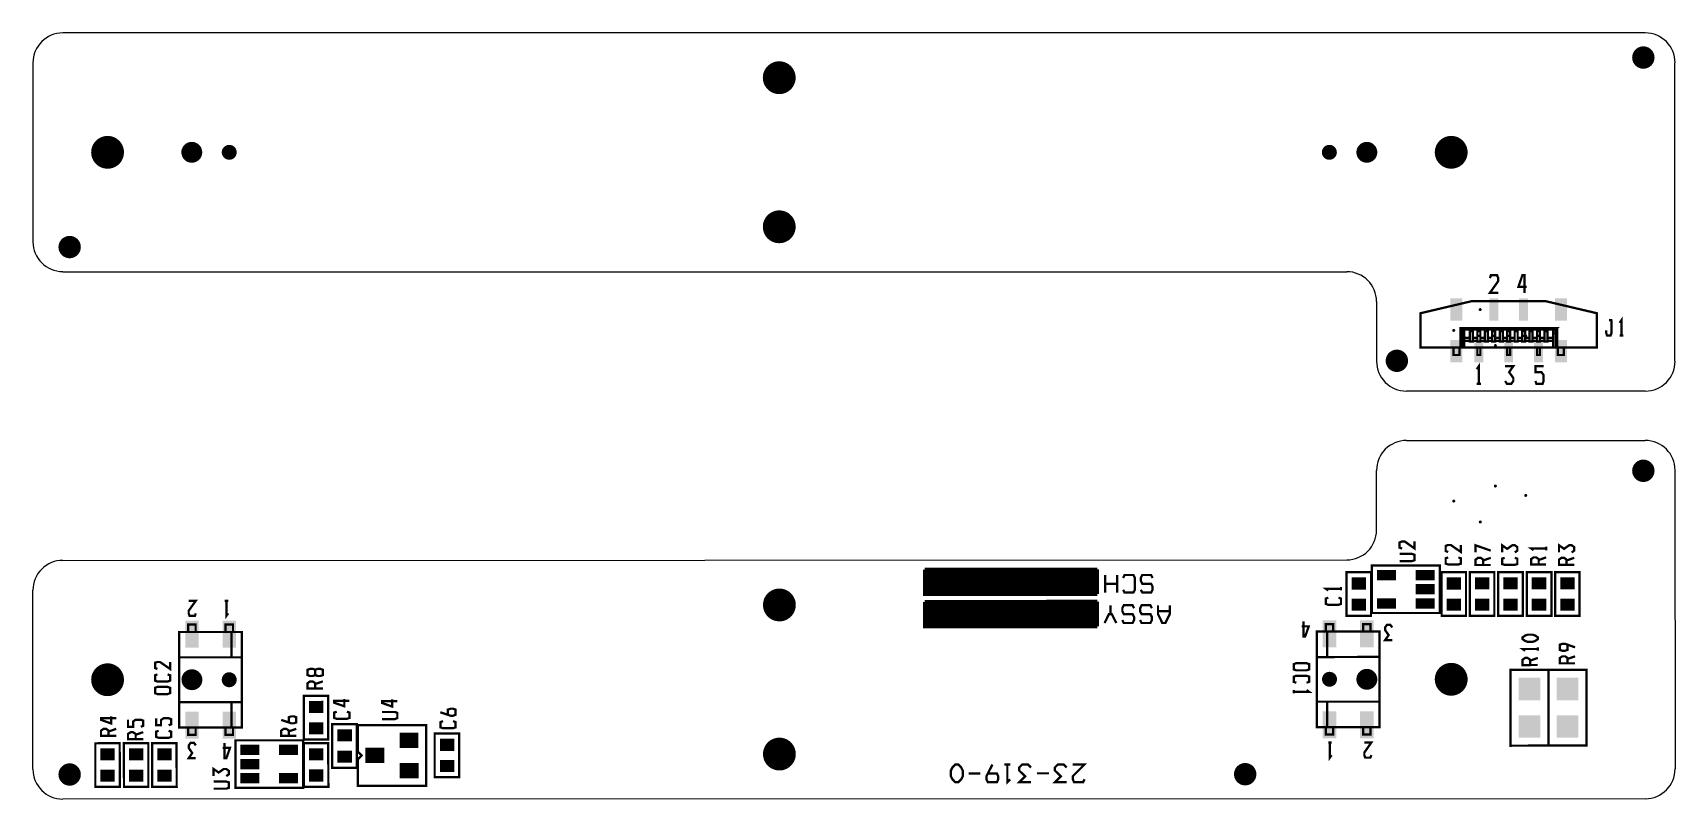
# Model space of a CAD drawing. Extents: x -49 to 61, y -12 to 40.
import ezdxf

# ---------------------------------------------------------------- set-up
doc = ezdxf.new("R2010")
doc.units = 0
doc.header["$MEASUREMENT"] = 0
doc.layers.get('0').update_dxf_attribs({"linetype": 'CONTINUOUS'})
for name, color, linetype in [('23-319-0_DRD', 7, 'CONTINUOUS'), ('23-319-0_SMB', 9, 'CONTINUOUS'), ('23-319-0_SMT', 9, 'CONTINUOUS'), ('23-319-0_SSB', 1, 'CONTINUOUS'), ('23-319-0_SST', 1, 'CONTINUOUS'), ('THRUHOLE_NPT', 11, 'CONTINUOUS'), ('THRUHOLE_TAP', 13, 'CONTINUOUS')]:
    doc.layers.add(name, color=color, linetype=linetype)

# ---------------------------------------------------------------- blocks, each defined once
blk = doc.blocks.new('RECTANGLE_3')
blk.add_solid([(0.40005, 0.7493), (0.40005, -0.7493), (-0.40005, 0.7493), (-0.40005, -0.7493)])
blk = doc.blocks.new('RECTANGLE_4')
blk.add_solid([(0.29972, 0.7493), (0.29972, -0.7493), (-0.29972, 0.7493), (-0.29972, -0.7493)])
blk = doc.blocks.new('ROUND_19')
at = {"const_width": 0.7493}
blk.add_lwpolyline([(-0.37465, 0, 1), (0.37465, 0, 1)], format="xyb", close=True, dxfattribs=at)
blk = doc.blocks.new('ROUND_2')
at = {"const_width": 0.50038}
blk.add_lwpolyline([(-0.25019, 0, 1), (0.25019, 0, 1)], format="xyb", close=True, dxfattribs=at)
blk = doc.blocks.new('ROUND_5')
at = {"const_width": 0.69977}
blk.add_lwpolyline([(-0.349884, 0, 1), (0.349884, 0, 1)], format="xyb", close=True, dxfattribs=at)
blk = doc.blocks.new('ROUND_1')
at = {"const_width": 1.09982}
blk.add_lwpolyline([(-0.54991, 0, 1), (0.54991, 0, 1)], format="xyb", close=True, dxfattribs=at)
blk = doc.blocks.new('ROUND_11')
at = {"const_width": 0.10033}
blk.add_lwpolyline([(-0.050164, 0, 1), (0.050164, 0, 1)], format="xyb", close=True, dxfattribs=at)
blk = doc.blocks.new('RECTANGLE_13')
blk.add_solid([(0.4826, 0.4064), (0.4826, -0.4064), (-0.4826, 0.4064), (-0.4826, -0.4064)])
blk = doc.blocks.new('RECTANGLE_14')
blk.add_solid([(0.44958, 0.90043), (0.44958, -0.90043), (-0.44958, 0.90043), (-0.44958, -0.90043)])
blk = doc.blocks.new('RECTANGLE_15')
blk.add_solid([(0.7239, 0.7493), (0.7239, -0.7493), (-0.7239, 0.7493), (-0.7239, -0.7493)])
blk = doc.blocks.new('RECTANGLE_16')
blk.add_solid([(0.635, 0.3429), (0.635, -0.3429), (-0.635, 0.3429), (-0.635, -0.3429)])
blk = doc.blocks.new('RECTANGLE_17')
blk.add_solid([(0.635, 0.508), (0.635, -0.508), (-0.635, 0.508), (-0.635, -0.508)])

msp = doc.modelspace()

# ---------------------------------------------------------------- linework, layer by layer
at = {"layer": '23-319-0_DRD'}
for p, q in [((59.19, 39.79), (-46.81, 39.79)), ((-48.81, 37.78), (-48.81, 25.79)), ((61.18, 17.78), (61.18, 37.78)), ((-46.81, 23.78), (39.19, 23.78)), ((41.18, 21.78), (41.18, 17.78)), ((43.19, 15.79), (59.19, 15.79)), ((43.19, 12.47), (59.19, 12.47)), ((41.19, 6.47), (41.18, 10.47)), ((61.18, 10.47), (61.19, -9.53)), ((-46.81, 4.44), (39.19, 4.47)), ((-48.81, -9.56), (-48.81, 2.44)), ((59.19, -11.53), (-46.81, -11.56))]:
    msp.add_line(p, q, dxfattribs=at)
for centre, start, end in [((-46.81, 37.78), 90, 180), ((59.19, 37.78), 360, 90), ((-46.81, 25.79), 180, 270), ((39.19, 21.78), 360, 90), ((43.19, 17.78), 180, 270), ((59.19, 17.78), 270, 0), ((43.19, 10.47), 90.0182, 180.0182), ((59.19, 10.47), 0.0182, 90.0182), ((39.19, 6.47), 270.0182, 0.0182), ((-46.81, 2.44), 90.0182, 180.0182), ((-46.81, -9.56), 180.0182, 270.0182), ((59.19, -9.53), 270.0182, 0.0182)]:
    msp.add_arc(centre, 2, start, end, dxfattribs=at)
at = {"layer": '23-319-0_SSB'}
for points, const_width in [([(43.74, 5.71), (43.74, 5.23), (43.07, 5.71), (42.9, 5.71), (42.73, 5.64), (42.73, 5.29), (42.9, 5.23)], 0.152), ([(46.84, 5.47), (46.84, 5), (46.16, 5.47), (45.99, 5.47), (45.82, 5.41), (45.82, 5.06), (45.99, 5)], 0.152), ([(48.84, 5.09), (47.82, 5.45), (47.82, 4.97)], 0.152), ([(50.45, 4.97), (50.62, 5.09), (50.62, 5.33), (50.45, 5.45), (50.28, 5.45), (49.94, 5.21), (49.6, 5.45), (49.6, 4.97)], 0.152), ([(54.26, 4.97), (54.43, 5.09), (54.43, 5.33), (54.26, 5.45), (54.09, 5.45), (53.75, 5.21), (53.41, 5.45), (53.41, 4.97)], 0.152), ([(42.73, 4.87), (43.57, 4.87), (43.74, 4.81), (43.74, 4.45), (43.57, 4.39), (42.73, 4.39)], 0.152), ([(46.67, 4.63), (46.84, 4.58), (46.84, 4.22), (46.67, 4.16), (45.99, 4.16), (45.82, 4.22), (45.82, 4.58), (45.99, 4.63)], 0.152), ([(48.33, 4.13), (48.33, 4.49), (48.16, 4.61), (47.99, 4.61), (47.82, 4.49), (47.82, 4.13), (48.84, 4.13)], 0.152), ([(48.33, 4.43), (48.84, 4.61)], 0.152), ([(50.45, 4.61), (50.62, 4.55), (50.62, 4.19), (50.45, 4.14), (49.77, 4.14), (49.6, 4.19), (49.6, 4.55), (49.77, 4.61)], 0.152), ([(52.55, 5.24), (51.54, 5.24), (51.71, 5.12)], 0.152), ([(52.05, 4.16), (52.05, 4.52), (51.88, 4.64), (51.71, 4.64), (51.54, 4.52), (51.54, 4.16), (52.55, 4.16)], 0.152), ([(52.05, 4.46), (52.55, 4.64)], 0.152), ([(52.55, 5.36), (52.55, 5.12)], 0.152), ([(53.92, 4.14), (53.92, 4.49), (53.75, 4.61), (53.58, 4.61), (53.41, 4.49), (53.41, 4.14), (54.43, 4.14)], 0.152), ([(53.92, 4.43), (54.43, 4.61)], 0.152), ([(22.48, 3.83), (10.93, 3.82)], 0.254), ([(22.48, 2.18), (10.93, 2.17), (10.93, 3.82)], 0.254), ([(22.48, 3.73), (10.93, 3.72)], 0.254), ([(22.48, 3.5), (10.93, 3.49)], 0.254), ([(22.48, 3.27), (10.93, 3.26)], 0.254), ([(11.03, 2.17), (11.03, 3.82)], 0.254), ([(11.26, 2.17), (11.26, 3.82)], 0.254), ([(11.48, 2.17), (11.48, 3.82)], 0.254), ([(11.71, 2.17), (11.71, 3.82)], 0.254), ([(11.94, 2.17), (11.94, 3.82)], 0.254), ([(12.17, 2.17), (12.17, 3.82)], 0.254), ([(12.4, 2.17), (12.4, 3.82)], 0.254), ([(12.63, 2.17), (12.63, 3.82)], 0.254), ([(12.86, 2.17), (12.86, 3.82)], 0.254), ([(13.08, 2.17), (13.08, 3.82)], 0.254), ([(13.31, 2.17), (13.31, 3.82)], 0.254), ([(13.54, 2.17), (13.54, 3.82)], 0.254), ([(13.77, 2.17), (13.77, 3.82)], 0.254), ([(14, 2.17), (14, 3.82)], 0.254), ([(14.23, 2.17), (14.23, 3.82)], 0.254), ([(14.46, 2.17), (14.46, 3.82)], 0.254), ([(14.69, 2.17), (14.68, 3.82)], 0.254), ([(14.91, 2.17), (14.91, 3.82)], 0.254), ([(15.14, 2.17), (15.14, 3.82)], 0.254), ([(15.37, 2.17), (15.37, 3.82)], 0.254), ([(15.6, 2.17), (15.6, 3.82)], 0.254), ([(15.83, 2.17), (15.83, 3.82)], 0.254), ([(16.06, 2.17), (16.06, 3.82)], 0.254), ([(16.29, 2.17), (16.28, 3.82)], 0.254), ([(16.51, 2.17), (16.51, 3.82)], 0.254), ([(16.74, 2.17), (16.74, 3.82)], 0.254), ([(16.97, 2.17), (16.97, 3.82)], 0.254), ([(17.2, 2.17), (17.2, 3.82)], 0.254), ([(17.43, 2.17), (17.43, 3.83)], 0.254), ([(17.66, 2.17), (17.66, 3.83)], 0.254), ([(17.89, 2.17), (17.88, 3.83)], 0.254), ([(18.11, 2.17), (18.11, 3.83)], 0.254), ([(18.34, 2.17), (18.34, 3.83)], 0.254), ([(18.57, 2.17), (18.57, 3.83)], 0.254), ([(18.8, 2.17), (18.8, 3.83)], 0.254), ([(19.03, 2.17), (19.03, 3.83)], 0.254), ([(19.26, 2.17), (19.26, 3.83)], 0.254), ([(19.49, 2.17), (19.49, 3.83)], 0.254), ([(19.71, 2.17), (19.71, 3.83)], 0.254), ([(19.94, 2.17), (19.94, 3.83)], 0.254), ([(20.17, 2.17), (20.17, 3.83)], 0.254), ([(20.4, 2.17), (20.4, 3.83)], 0.254), ([(20.63, 2.18), (20.63, 3.83)], 0.254), ([(20.86, 2.18), (20.86, 3.83)], 0.254), ([(21.09, 2.18), (21.09, 3.83)], 0.254), ([(21.31, 2.18), (21.31, 3.83)], 0.254), ([(21.54, 2.18), (21.54, 3.83)], 0.254), ([(21.77, 2.18), (21.77, 3.83)], 0.254), ([(22, 2.18), (22, 3.83)], 0.254), ([(22.23, 2.18), (22.23, 3.83)], 0.254), ([(22.46, 2.18), (22.46, 3.83)], 0.254), ([(22.48, 2.18), (22.48, 3.83)], 0.254), ([(23.02, 3.46), (23.02, 2.28)], 0.152), ([(23.81, 3.46), (23.81, 2.28)], 0.152), ([(24.21, 3.26), (24.31, 3.46), (24.9, 3.46), (25, 3.26), (25, 2.47), (24.9, 2.28), (24.31, 2.28), (24.21, 2.47)], 0.152), ([(25.4, 2.47), (25.5, 2.28), (26.09, 2.28), (26.19, 2.47), (26.19, 2.67), (26.09, 2.87), (25.5, 2.87), (25.4, 3.07), (25.4, 3.26), (25.5, 3.46), (26.09, 3.46), (26.19, 3.26)], 0.152), ([(39.18, 3.64), (39.18, 0.72), (40.82, 0.72), (40.82, 3.64), (39.18, 3.64)], 0.152), ([(41.1, 0.91), (40.87, 0.91), (40.87, 4.09), (45.42, 4.09), (45.42, 0.91), (41.1, 0.91)], 0.152), ([(47.18, 0.72), (47.18, 3.64), (45.55, 3.64), (45.55, 0.72), (47.18, 0.72)], 0.152), ([(47.44, 3.64), (47.44, 0.72), (49.08, 0.72), (49.08, 3.64), (47.44, 3.64)], 0.152), ([(49.34, 3.64), (49.34, 0.72), (50.98, 0.72), (50.98, 3.65), (49.34, 3.64)], 0.152), ([(52.9, 0.72), (52.9, 3.65), (51.26, 3.65), (51.26, 0.72), (52.9, 0.72)], 0.152), ([(53.15, 3.65), (53.15, 0.72), (54.79, 0.73), (54.79, 3.65), (53.15, 3.65)], 0.152), ([(22.48, 3.04), (10.93, 3.04)], 0.254), ([(22.48, 2.81), (10.93, 2.81)], 0.254), ([(22.48, 2.58), (10.93, 2.58)], 0.254), ([(22.48, 2.35), (10.93, 2.35)], 0.254), ([(23.02, 2.87), (23.81, 2.87)], 0.152), ([(38.81, 2.54), (37.79, 2.54), (37.96, 2.42)], 0.152), ([(38.81, 2.66), (38.81, 2.42)], 0.152), ([(-38.38, 1.73), (-37.9, 1.73), (-38.38, 1.06), (-38.38, 0.89), (-38.32, 0.72), (-37.96, 0.72), (-37.9, 0.89)], 0.152), ([(-35.97, 1.73), (-35.73, 1.73)], 0.152), ([(-35.85, 1.73), (-35.85, 0.72), (-35.73, 0.89)], 0.152), ([(22.48, 1.67), (10.93, 1.66)], 0.254), ([(22.48, 0.02), (10.93, 0.01), (10.93, 1.66)], 0.254), ([(22.48, 1.57), (10.93, 1.56)], 0.254), ([(22.48, 1.34), (10.93, 1.33)], 0.254), ([(22.48, 1.11), (10.93, 1.11)], 0.254), ([(11.03, 0.01), (11.03, 1.66)], 0.254), ([(11.26, 0.01), (11.26, 1.66)], 0.254), ([(11.49, 0.01), (11.48, 1.66)], 0.254), ([(11.71, 0.01), (11.71, 1.66)], 0.254), ([(11.94, 0.01), (11.94, 1.66)], 0.254), ([(12.17, 0.01), (12.17, 1.66)], 0.254), ([(12.4, 0.01), (12.4, 1.66)], 0.254), ([(12.63, 0.01), (12.63, 1.66)], 0.254), ([(12.86, 0.01), (12.86, 1.66)], 0.254), ([(13.09, 0.01), (13.09, 1.66)], 0.254), ([(13.31, 0.01), (13.31, 1.66)], 0.254), ([(13.54, 0.01), (13.54, 1.66)], 0.254), ([(13.77, 0.01), (13.77, 1.66)], 0.254), ([(14, 0.01), (14, 1.66)], 0.254), ([(14.23, 0.01), (14.23, 1.67)], 0.254), ([(14.46, 0.01), (14.46, 1.67)], 0.254), ([(14.69, 0.01), (14.69, 1.67)], 0.254), ([(14.91, 0.01), (14.91, 1.67)], 0.254), ([(15.14, 0.01), (15.14, 1.67)], 0.254), ([(15.37, 0.01), (15.37, 1.67)], 0.254), ([(15.6, 0.01), (15.6, 1.67)], 0.254), ([(15.83, 0.01), (15.83, 1.67)], 0.254), ([(16.06, 0.01), (16.06, 1.67)], 0.254), ([(16.29, 0.01), (16.29, 1.67)], 0.254), ([(16.51, 0.01), (16.51, 1.67)], 0.254), ([(16.74, 0.01), (16.74, 1.67)], 0.254), ([(16.97, 0.01), (16.97, 1.67)], 0.254), ([(17.2, 0.01), (17.2, 1.67)], 0.254), ([(17.43, 0.02), (17.43, 1.67)], 0.254), ([(17.66, 0.02), (17.66, 1.67)], 0.254), ([(17.89, 0.02), (17.89, 1.67)], 0.254), ([(18.11, 0.02), (18.11, 1.67)], 0.254), ([(18.34, 0.02), (18.34, 1.67)], 0.254), ([(18.57, 0.02), (18.57, 1.67)], 0.254), ([(18.8, 0.02), (18.8, 1.67)], 0.254), ([(19.03, 0.02), (19.03, 1.67)], 0.254), ([(19.26, 0.02), (19.26, 1.67)], 0.254), ([(19.49, 0.02), (19.49, 1.67)], 0.254), ([(19.71, 0.02), (19.71, 1.67)], 0.254), ([(19.94, 0.02), (19.94, 1.67)], 0.254), ([(20.17, 0.02), (20.17, 1.67)], 0.254), ([(20.4, 0.02), (20.4, 1.67)], 0.254), ([(20.63, 0.02), (20.63, 1.67)], 0.254), ([(20.86, 0.02), (20.86, 1.67)], 0.254), ([(21.09, 0.02), (21.09, 1.67)], 0.254), ([(21.32, 0.02), (21.31, 1.67)], 0.254), ([(21.54, 0.02), (21.54, 1.67)], 0.254), ([(21.77, 0.02), (21.77, 1.67)], 0.254), ([(22, 0.02), (22, 1.67)], 0.254), ([(22.23, 0.02), (22.23, 1.67)], 0.254), ([(22.46, 0.02), (22.46, 1.67)], 0.254), ([(22.48, 0.02), (22.48, 1.67)], 0.254), ([(23.36, 1.43), (23.36, 0.83)], 0.152), ([(24.16, 0.44), (24.26, 0.24), (24.85, 0.24), (24.95, 0.44), (24.95, 0.64), (24.85, 0.84), (24.26, 0.84), (24.16, 1.03), (24.16, 1.23), (24.26, 1.43), (24.85, 1.43), (24.95, 1.23)], 0.152), ([(25.35, 0.44), (25.45, 0.24), (26.04, 0.24), (26.14, 0.44), (26.14, 0.64), (26.04, 0.84), (25.45, 0.84), (25.35, 1.03), (25.35, 1.23), (25.45, 1.43), (26.04, 1.43), (26.14, 1.23)], 0.152), ([(26.55, 1.43), (26.55, 0.84), (26.84, 0.24), (27.04, 0.24), (27.34, 0.84), (27.34, 1.43)], 0.152), ([(26.55, 1.03), (27.34, 1.03)], 0.152), ([(38.64, 1.94), (38.81, 1.88), (38.81, 1.52), (38.64, 1.46), (37.96, 1.46), (37.79, 1.52), (37.79, 1.88), (37.96, 1.94)], 0.152), ([(-38.41, -0.36), (-38.41, 0.14), (-37.91, 0.14), (-37.91, -0.36)], 0.152), ([(-35.91, -0.36), (-35.91, 0.14), (-35.41, 0.14), (-35.41, -0.36)], 0.152), ([(22.48, 0.88), (10.93, 0.88)], 0.254), ([(22.48, 0.65), (10.93, 0.65)], 0.254), ([(22.48, 0.42), (10.93, 0.42)], 0.254), ([(22.48, 0.19), (10.93, 0.19)], 0.254), ([(22.97, 0.24), (23.26, 0.83), (23.46, 0.83), (23.76, 0.24)], 0.152), ([(36.17, 0.02), (36.65, 0.02), (36.41, -0.66), (36.29, -0.66), (36.29, 0.36)], 0.152), ([(37.79, -0.33), (37.79, 0.17), (38.29, 0.17), (38.29, -0.33)], 0.152), ([(40.79, -0.33), (40.79, 0.17), (40.29, 0.17), (40.29, -0.33)], 0.152), ([(42.24, -0.06), (42.12, 0.11), (41.88, 0.11), (41.76, -0.06), (41.76, -0.23), (42, -0.57), (41.76, -0.91), (42.24, -0.91)], 0.152), ([(-39.01, -5.06), (-35.51, -5.06), (-35.51, -6.76), (-39.01, -6.76), (-39.01, -5.06), (-39.01, -4.06), (-39.01, -3.06), (-39.01, -2.06), (-35.51, -2.06), (-35.51, -0.36), (-34.81, -0.36), (-34.81, -2.06), (-35.51, -2.06)], 0.152), ([(-39.01, -2.06), (-39.01, -0.36), (-35.51, -0.36)], 0.152), ([(37.19, -5.03), (37.19, -4.03), (37.19, -3.03), (37.19, -2.04), (37.19, -0.33), (37.89, -0.33)], 0.152), ([(41.39, -2.03), (37.89, -2.04), (37.89, -0.33), (41.39, -0.33), (41.39, -2.03), (41.39, -3.03), (41.39, -4.03), (41.39, -5.03), (37.89, -5.03), (37.89, -6.73), (37.19, -6.73), (37.19, -5.03), (37.89, -5.03)], 0.152), ([(51.99, -0.84), (51.82, -0.96), (51.65, -1.02), (51.31, -1.02), (51.14, -0.96), (50.97, -0.84), (50.97, -0.72), (51.14, -0.6), (51.31, -0.54), (51.65, -0.54), (51.82, -0.6), (51.99, -0.72), (51.99, -0.84)], 0.152), ([(53.98, -1.21), (53.98, -1.56), (53.81, -1.62), (53.64, -1.62), (53.47, -1.56), (53.47, -1.21), (53.64, -1.15), (53.81, -1.15), (54.49, -1.39)], 0.152), ([(-34.81, -2.06), (-34.81, -3.06), (-34.81, -4.06), (-34.81, -5.06), (-34.81, -6.76), (-35.51, -6.76)], 0.152), ([(37.19, -2.04), (37.89, -2.04)], 0.152), ([(51.99, -1.5), (50.97, -1.5), (51.14, -1.62)], 0.152), ([(51.48, -2.57), (51.48, -2.22), (51.31, -2.1), (51.14, -2.1), (50.97, -2.22), (50.97, -2.58), (51.99, -2.57)], 0.152), ([(51.48, -2.28), (51.99, -2.1)], 0.152), ([(51.99, -1.38), (51.99, -1.62)], 0.152), ([(53.98, -2.46), (53.98, -2.1), (53.82, -1.99), (53.64, -1.99), (53.47, -2.1), (53.47, -2.46), (54.49, -2.46)], 0.152), ([(53.98, -2.17), (54.49, -1.99)], 0.152), ([(-39.62, -2.37), (-39.62, -2.84), (-40.3, -2.37), (-40.47, -2.37), (-40.63, -2.42), (-40.63, -2.78), (-40.47, -2.84)], 0.152), ([(-39.79, -3.2), (-39.62, -3.26), (-39.62, -3.62), (-39.79, -3.68), (-40.47, -3.68), (-40.63, -3.62), (-40.63, -3.26), (-40.47, -3.2)], 0.152), ([(-29.9, -2.89), (-30.07, -2.83), (-30.24, -2.83), (-30.41, -2.89), (-30.41, -3.25), (-30.24, -3.31), (-30.07, -3.31), (-29.9, -3.25), (-29.9, -2.89), (-29.73, -2.83), (-29.56, -2.83), (-29.39, -2.89), (-29.39, -3.25), (-29.56, -3.31), (-29.73, -3.31), (-29.9, -3.25)], 0.152), ([(35.65, -2.51), (35.82, -2.45), (36.49, -2.45), (36.67, -2.51), (36.67, -2.87), (36.5, -2.93), (35.82, -2.93), (35.65, -2.87), (35.65, -2.51)], 0.152), ([(35.82, -3.76), (35.65, -3.71), (35.65, -3.35), (35.82, -3.29), (36.5, -3.29), (36.67, -3.35), (36.67, -3.7), (36.5, -3.76)], 0.152), ([(50.17, -2.9), (52.71, -2.89), (52.71, -7.97), (50.17, -7.98), (50.17, -2.9)], 0.152), ([(55.25, -7.97), (52.71, -7.97), (52.71, -2.89), (55.25, -2.89), (55.25, -7.97)], 0.152), ([(-39.62, -4.46), (-39.79, -4.52), (-40.47, -4.52), (-40.63, -4.46), (-40.63, -4.1), (-40.47, -4.04), (-39.79, -4.04), (-39.62, -4.1), (-39.62, -4.46)], 0.152), ([(-29.9, -4.15), (-29.9, -3.79), (-30.07, -3.67), (-30.24, -3.67), (-30.41, -3.79), (-30.41, -4.15), (-29.39, -4.14)], 0.152), ([(-29.9, -3.85), (-29.39, -3.67)], 0.152), ([(35.65, -4.48), (35.65, -4.25)], 0.152), ([(35.65, -4.37), (36.67, -4.37), (36.5, -4.25)], 0.152), ([(-34.81, -5.06), (-35.51, -5.06)], 0.152), ([(-30.66, -4.64), (-30.66, -7.56), (-29.03, -7.56), (-29.03, -4.64), (-30.66, -4.64)], 0.152), ([(-27.95, -4.86), (-27.95, -5.34), (-28.63, -5.1), (-28.63, -4.98), (-27.61, -4.98)], 0.152), ([(-24.74, -4.88), (-24.74, -5.36), (-25.42, -5.12), (-25.42, -5), (-24.4, -5)], 0.152), ([(-21.01, -5.91), (-21.01, -5.56), (-20.84, -5.5), (-20.67, -5.5), (-20.5, -5.56), (-20.5, -5.91), (-20.67, -5.97), (-20.84, -5.97), (-21.52, -5.74)], 0.152), ([(41.39, -5.03), (41.39, -6.73), (37.89, -6.73)], 0.152), ([(-43.57, -6.01), (-43.57, -6.49), (-44.25, -6.25), (-44.25, -6.13), (-43.23, -6.13)], 0.152), ([(-41.59, -6.71), (-41.42, -6.65), (-41.42, -6.3), (-41.59, -6.24), (-41.93, -6.24), (-42.1, -6.36), (-42.1, -6.71), (-42.44, -6.71), (-42.44, -6.24)], 0.152), ([(-39.72, -6.61), (-39.55, -6.55), (-39.55, -6.2), (-39.72, -6.14), (-40.06, -6.14), (-40.23, -6.26), (-40.23, -6.61), (-40.56, -6.61), (-40.56, -6.14)], 0.152), ([(-31.67, -6.42), (-31.67, -6.07), (-31.5, -6.01), (-31.34, -6.01), (-31.17, -6.07), (-31.17, -6.42), (-31.34, -6.48), (-31.5, -6.48), (-32.18, -6.25)], 0.152), ([(-28.76, -6.54), (-28.76, -9.46), (-27.12, -9.46), (-27.12, -6.54), (-28.76, -6.54)], 0.152), ([(-27.78, -5.7), (-27.61, -5.76), (-27.61, -6.12), (-27.78, -6.18), (-28.46, -6.18), (-28.63, -6.12), (-28.63, -5.76), (-28.46, -5.7)], 0.152), ([(-22.47, -10.67), (-22.47, -6.6), (-27.04, -6.6), (-27.04, -8.38), (-26.79, -8.63), (-27.04, -8.89), (-27.04, -10.67), (-22.47, -10.67)], 0.152), ([(-25.42, -5.72), (-24.57, -5.72), (-24.4, -5.78), (-24.4, -6.13), (-24.57, -6.2), (-25.42, -6.2)], 0.152), ([(-20.67, -6.33), (-20.5, -6.4), (-20.5, -6.75), (-20.67, -6.81), (-21.34, -6.81), (-21.51, -6.75), (-21.51, -6.4), (-21.34, -6.33)], 0.152), ([(-43.74, -7.32), (-43.74, -6.97), (-43.91, -6.85), (-44.08, -6.85), (-44.25, -6.97), (-44.25, -7.32), (-43.23, -7.32)], 0.152), ([(-43.74, -7.03), (-43.23, -6.85)], 0.152), ([(-41.93, -7.55), (-41.93, -7.19), (-42.1, -7.08), (-42.27, -7.08), (-42.44, -7.19), (-42.44, -7.55), (-41.42, -7.55)], 0.152), ([(-41.93, -7.25), (-41.42, -7.07)], 0.152), ([(-39.72, -6.98), (-39.55, -7.04), (-39.55, -7.39), (-39.72, -7.45), (-40.39, -7.45), (-40.56, -7.39), (-40.56, -7.04), (-40.39, -6.98)], 0.152), ([(-38.41, -6.76), (-38.41, -7.26), (-37.91, -7.26), (-37.91, -6.76)], 0.152), ([(-35.41, -6.76), (-35.41, -7.26), (-35.91, -7.26), (-35.91, -6.76)], 0.152), ([(-30.93, -7.62), (-30.7, -7.62), (-30.7, -10.8), (-35.25, -10.8), (-35.25, -7.62), (-30.93, -7.62)], 0.152), ([(-31.67, -7.32), (-31.67, -6.97), (-31.84, -6.85), (-32.01, -6.85), (-32.18, -6.97), (-32.18, -7.32), (-31.17, -7.32)], 0.152), ([(-31.67, -7.02), (-31.17, -6.85)], 0.152), ([(-21.9, -7.17), (-21.9, -10.09), (-20.26, -10.09), (-20.26, -7.17), (-21.9, -7.17)], 0.152), ([(38.29, -6.73), (38.29, -7.23), (37.79, -7.24), (37.79, -6.73)], 0.152), ([(37.95, -7.77), (38.18, -7.77)], 0.152), ([(38.06, -7.77), (38.06, -8.78), (38.18, -8.61)], 0.152), ([(40.79, -6.73), (40.79, -7.23), (40.29, -7.23), (40.29, -6.73)], 0.152), ([(40.37, -7.77), (40.84, -7.77), (40.37, -8.44), (40.37, -8.61), (40.43, -8.78), (40.78, -8.78), (40.84, -8.61)], 0.152), ([(-44.63, -7.82), (-44.63, -10.74), (-42.99, -10.74), (-43, -7.81), (-44.63, -7.82)], 0.152), ([(-41.08, -10.73), (-41.08, -7.81), (-42.72, -7.81), (-42.71, -10.74), (-41.08, -10.73)], 0.152), ([(-40.82, -7.81), (-40.82, -10.73), (-39.18, -10.73), (-39.19, -7.81), (-40.82, -7.81)], 0.152), ([(-37.9, -7.96), (-38.02, -7.79), (-38.25, -7.79), (-38.37, -7.96), (-38.37, -8.13), (-38.14, -8.47), (-38.37, -8.81), (-37.9, -8.81)], 0.152), ([(-36.09, -8.13), (-35.61, -8.13), (-35.85, -8.81), (-35.97, -8.81), (-35.97, -7.79)], 0.152), ([(-30.66, -7.81), (-30.66, -10.73), (-29.02, -10.73), (-29.03, -7.81), (-30.66, -7.81)], 0.152), ([(-35.86, -10.02), (-35.69, -9.9), (-35.69, -9.66), (-35.86, -9.54), (-36.03, -9.54), (-36.37, -9.78), (-36.71, -9.54), (-36.71, -10.02)], 0.152), ([(13.17, -9.24), (13.37, -9.44), (13.47, -9.64), (13.47, -10.03), (13.37, -10.23), (13.17, -10.43), (12.97, -10.43), (12.78, -10.23), (12.68, -10.03), (12.68, -9.64), (12.78, -9.44), (12.97, -9.24), (13.17, -9.24)], 0.152), ([(13.87, -9.84), (14.66, -9.84)], 0.152), ([(15.16, -9.84), (15.76, -9.84), (15.85, -10.03), (15.85, -10.23), (15.76, -10.43), (15.16, -10.43), (15.06, -10.23), (15.06, -10.03), (15.46, -9.24)], 0.152), ([(16.26, -9.24), (16.65, -9.24)], 0.152), ([(16.46, -9.24), (16.46, -10.43), (16.65, -10.23)], 0.152), ([(18.04, -9.44), (17.85, -9.24), (17.45, -9.24), (17.25, -9.44), (17.25, -9.64), (17.65, -10.03), (17.25, -10.43), (18.04, -10.43)], 0.152), ([(18.45, -9.83), (19.24, -9.83)], 0.152), ([(20.43, -9.44), (20.23, -9.24), (19.84, -9.24), (19.64, -9.44), (19.64, -9.64), (20.04, -10.03), (19.64, -10.43), (20.43, -10.43)], 0.152), ([(20.84, -9.24), (21.63, -9.24), (20.84, -10.03), (20.84, -10.23), (20.93, -10.43), (21.53, -10.43), (21.63, -10.23)], 0.152), ([(-36.71, -10.38), (-35.86, -10.38), (-35.69, -10.44), (-35.69, -10.8), (-35.86, -10.86), (-36.71, -10.86)], 0.152)]:
    msp.add_lwpolyline(points, dxfattribs=dict(at, const_width=const_width))
at = {"layer": '23-319-0_SST'}
for points, const_width in [([(-43.81, 32.56), (-43.81, 31.92), (-44.46, 32.24), (-44.46, 32.4), (-43.49, 32.4)], 0.0254), ([(-43.49, 31.78), (-43.49, 31.14), (-44.14, 31.78), (-44.3, 31.78), (-44.46, 31.7), (-44.46, 31.22), (-44.3, 31.14)], 0.0254), ([(-46.1, 25.8), (-46.86, 25.8), (-46.73, 25.67)], 0.0254), ([(-46.23, 24.93), (-46.1, 25.06), (-46.1, 25.31), (-46.23, 25.43), (-46.35, 25.43), (-46.61, 25.18), (-46.86, 25.43), (-46.86, 24.93)], 0.0254), ([(-46.1, 25.93), (-46.1, 25.67)], 0.0254), ([(49.34, 22.36), (48.78, 22.36), (49.34, 23.15), (49.34, 23.35), (49.26, 23.55), (48.85, 23.55), (48.78, 23.35)], 0.152), ([(51.24, 22.76), (50.69, 22.76), (50.96, 23.55), (51.1, 23.55), (51.1, 22.36)], 0.152), ([(46.9, 18.7), (46.8, 18.7), (44.14, 18.7), (44.14, 21), (47.54, 21.8), (52.54, 21.8), (55.94, 21), (55.94, 18.7), (53.28, 18.7), (53.18, 18.7), (53.18, 19.9), (46.9, 19.9), (46.9, 18.7), (47.06, 18.7), (47.06, 19.15), (47.44, 19.15), (47.44, 19.35), (47.44, 19.8), (47.64, 19.8), (47.64, 19.35), (47.94, 19.35)], 0.152), ([(53.18, 19.9), (53.28, 20), (46.8, 20), (46.8, 18.7)], 0.152), ([(46.8, 20), (46.9, 19.9)], 0.152), ([(47.06, 19.9), (47.06, 19.85), (46.9, 19.85)], 0.152), ([(47.06, 19.85), (47.06, 19.65), (46.9, 19.65)], 0.152), ([(48.14, 19.15), (48.14, 19.1), (47.94, 19.1), (47.94, 19.19), (47.94, 19.48), (47.94, 19.49), (47.94, 19.8), (48.14, 19.8), (48.14, 19.49), (48.14, 19.48), (48.14, 19.19), (48.14, 19.15), (48.44, 19.15), (48.44, 19.1), (48.64, 19.1), (48.64, 19.15), (48.94, 19.15)], 0.152), ([(48.64, 19.15), (48.64, 19.35), (48.64, 19.8), (48.44, 19.8), (48.44, 19.35), (48.44, 19.15)], 0.152), ([(49.14, 19.49), (49.14, 19.8), (48.94, 19.8), (48.94, 19.49)], 0.152), ([(49.44, 19.35), (49.44, 19.8), (49.64, 19.8), (49.64, 19.35), (49.94, 19.35)], 0.152), ([(50.14, 19.49), (49.94, 19.49), (49.94, 19.48), (49.94, 19.19), (49.94, 19.1), (50.14, 19.1), (50.14, 19.15), (50.14, 19.19), (50.14, 19.48), (50.14, 19.49), (50.14, 19.8), (49.94, 19.8), (49.94, 19.49), (49.94, 19.48)], 0.152), ([(50.14, 19.35), (50.44, 19.35), (50.44, 19.8), (50.64, 19.8), (50.64, 19.35), (50.94, 19.35)], 0.152), ([(51.14, 19.49), (51.14, 19.8), (50.94, 19.8), (50.94, 19.49)], 0.152), ([(51.44, 19.35), (51.44, 19.8), (51.64, 19.8), (51.64, 19.35), (51.64, 19.15), (51.94, 19.15), (51.94, 19.1), (52.14, 19.1), (52.14, 19.19), (52.14, 19.35), (52.14, 19.48), (52.14, 19.49), (52.14, 19.8), (51.94, 19.8), (51.94, 19.49), (51.94, 19.48), (51.94, 19.19), (51.94, 19.15)], 0.152), ([(52.64, 19.35), (52.64, 19.8), (52.44, 19.8), (52.44, 19.35), (52.44, 19.15), (52.14, 19.15)], 0.152), ([(53.18, 19.85), (53.01, 19.85), (53.01, 19.9)], 0.152), ([(53.01, 19.85), (53.01, 19.65)], 0.152), ([(53.28, 20), (53.28, 18.7)], 0.152), ([(56.57, 19.85), (56.57, 19.68), (56.63, 19.51), (56.87, 19.51), (56.93, 19.68), (56.93, 20.53)], 0.152), ([(56.99, 20.53), (56.75, 20.53)], 0.152), ([(57.59, 19.51), (57.59, 20.53), (57.47, 20.35)], 0.152), ([(46.74, 18.7), (46.74, 18.25), (46.74, 18.2), (46.34, 18.2), (46.34, 18.25), (46.34, 18.7)], 0.152), ([(47.06, 19.35), (47.06, 19.65)], 0.152), ([(47.44, 19.35), (47.06, 19.35), (47.06, 19.15)], 0.152), ([(53.18, 18.7), (53.01, 18.7), (47.06, 18.7)], 0.152), ([(47.44, 19.15), (47.44, 19.1), (47.64, 19.1), (47.64, 19.15), (47.94, 19.15)], 0.152), ([(47.64, 19.15), (47.64, 19.35)], 0.152), ([(48.14, 19.49), (47.94, 19.49)], 0.152), ([(47.94, 18.7), (47.94, 18.65), (47.94, 18.25), (47.94, 18.2), (48.14, 18.2), (48.14, 18.25), (48.14, 18.65), (48.14, 18.7)], 0.152), ([(48.14, 19.35), (48.44, 19.35)], 0.152), ([(48.64, 19.35), (48.94, 19.35)], 0.152), ([(49.94, 19.15), (49.64, 19.15), (49.64, 19.1), (49.44, 19.1), (49.44, 19.15), (49.14, 19.15), (49.14, 19.1), (48.94, 19.1), (48.94, 19.19), (48.94, 19.35), (48.94, 19.48), (48.94, 19.49), (49.14, 19.49), (49.14, 19.48), (49.14, 19.35), (49.44, 19.35), (49.44, 19.15)], 0.152), ([(49.14, 19.35), (49.14, 19.19), (49.14, 19.15)], 0.152), ([(49.64, 19.15), (49.64, 19.35)], 0.152), ([(49.94, 18.7), (49.94, 18.65), (49.94, 18.25), (49.94, 18.2), (50.14, 18.2), (50.14, 18.25), (50.14, 18.65), (50.14, 18.7)], 0.152), ([(50.44, 19.15), (50.14, 19.15)], 0.152), ([(50.44, 19.35), (50.44, 19.15), (50.44, 19.1), (50.64, 19.1), (50.64, 19.15), (50.94, 19.15)], 0.152), ([(50.64, 19.15), (50.64, 19.35)], 0.152), ([(51.14, 19.35), (51.14, 19.19), (51.14, 19.1), (50.94, 19.1), (50.94, 19.15), (50.94, 19.19), (50.94, 19.48), (50.94, 19.49), (51.14, 19.49), (51.14, 19.48), (51.14, 19.35), (51.44, 19.35), (51.44, 19.15), (51.14, 19.15)], 0.152), ([(51.44, 19.15), (51.44, 19.1), (51.64, 19.1), (51.64, 19.15)], 0.152), ([(51.64, 19.35), (51.94, 19.35)], 0.152), ([(51.94, 19.48), (52.14, 19.48), (52.14, 19.49), (51.94, 19.49)], 0.152), ([(51.94, 18.7), (51.94, 18.65), (51.94, 18.25), (51.94, 18.2), (52.14, 18.2), (52.14, 18.25), (52.14, 18.65), (52.14, 18.7)], 0.152), ([(52.14, 19.35), (52.44, 19.35)], 0.152), ([(52.44, 19.15), (52.44, 19.1), (52.64, 19.1), (52.64, 19.15)], 0.152), ([(53.01, 18.7), (53.01, 19.15), (52.64, 19.15), (52.64, 19.35), (53.01, 19.35), (53.01, 19.65), (53.18, 19.65)], 0.152), ([(53.01, 19.15), (53.01, 19.35)], 0.152), ([(53.34, 18.7), (53.34, 18.25), (53.34, 18.2), (53.74, 18.2), (53.74, 18.25), (53.74, 18.7)], 0.152), ([(57.71, 19.51), (57.47, 19.51)], 0.152), ([(48.04, 16.26), (48.04, 17.45), (47.9, 17.25)], 0.152), ([(49.8, 16.46), (49.93, 16.26), (50.21, 16.26), (50.35, 16.46), (50.35, 16.66), (50.07, 17.05), (50.35, 17.45), (49.8, 17.45)], 0.152), ([(51.83, 16.46), (51.9, 16.26), (52.31, 16.26), (52.38, 16.46), (52.38, 16.85), (52.24, 17.05), (51.83, 17.05), (51.83, 17.45), (52.38, 17.45)], 0.152), ([(48.18, 16.26), (47.9, 16.26)], 0.152)]:
    msp.add_lwpolyline(points, dxfattribs=dict(at, const_width=const_width))

# ---------------------------------------------------------------- block references
at = {"layer": '23-319-0_SMB', "xscale": -1, "rotation": 180.0181920238234}
for name, p in [('ROUND_19', (59.06, 10.44)), ('RECTANGLE_16', (41.86, 3.45)), ('RECTANGLE_16', (44.45, 3.45)), ('RECTANGLE_13', (46.36, 2.89)), ('RECTANGLE_13', (48.26, 2.9)), ('RECTANGLE_13', (50.17, 2.9)), ('RECTANGLE_13', (52.07, 2.9)), ('RECTANGLE_13', (53.98, 2.9)), ('RECTANGLE_13', (40.01, 2.89)), ('RECTANGLE_16', (44.45, 2.51)), ('RECTANGLE_13', (40.01, 1.47)), ('RECTANGLE_16', (41.86, 1.55)), ('RECTANGLE_16', (44.45, 1.55)), ('RECTANGLE_13', (46.36, 1.47)), ('RECTANGLE_13', (48.26, 1.47)), ('RECTANGLE_13', (50.17, 1.47)), ('RECTANGLE_13', (52.07, 1.47)), ('RECTANGLE_13', (53.98, 1.47)), ('RECTANGLE_14', (-38.16, -0.51)), ('RECTANGLE_14', (-35.66, -0.51)), ('RECTANGLE_14', (38.04, -0.48)), ('RECTANGLE_14', (40.54, -0.48)), ('RECTANGLE_15', (51.44, -4.18)), ('RECTANGLE_15', (53.98, -4.18)), ('RECTANGLE_13', (-29.84, -5.38)), ('RECTANGLE_14', (-38.16, -6.61)), ('RECTANGLE_14', (-35.66, -6.61)), ('RECTANGLE_13', (-29.84, -6.81)), ('RECTANGLE_14', (38.04, -6.58)), ('RECTANGLE_14', (40.54, -6.58)), ('RECTANGLE_15', (51.44, -6.69)), ('RECTANGLE_15', (53.98, -6.69)), ('RECTANGLE_13', (-27.93, -7.29)), ('RECTANGLE_17', (-23.62, -7.62)), ('RECTANGLE_13', (-21.07, -7.92)), ('RECTANGLE_13', (-43.81, -8.56)), ('RECTANGLE_13', (-41.9, -8.56)), ('RECTANGLE_13', (-40, -8.56)), ('RECTANGLE_16', (-34.28, -8.26)), ('RECTANGLE_16', (-31.69, -8.26)), ('RECTANGLE_13', (-29.84, -8.56)), ('RECTANGLE_13', (-27.93, -8.71)), ('RECTANGLE_17', (-25.9, -8.63)), ('ROUND_19', (-46.35, -9.91)), ('RECTANGLE_13', (-43.81, -9.99)), ('RECTANGLE_13', (-41.9, -9.99)), ('RECTANGLE_13', (-40, -9.99)), ('RECTANGLE_16', (-34.28, -9.22)), ('RECTANGLE_16', (-34.28, -10.16)), ('RECTANGLE_16', (-31.69, -10.16)), ('RECTANGLE_13', (-29.84, -9.98)), ('RECTANGLE_17', (-23.61, -9.65)), ('RECTANGLE_13', (-21.07, -9.34)), ('ROUND_19', (32.39, -9.89))]:
    msp.add_blockref(name, p, dxfattribs=at)
at = {"layer": '23-319-0_SMT'}
for name, p in [('ROUND_19', (59.06, 38.13)), ('ROUND_19', (-46.35, 25.43)), ('RECTANGLE_3', (46.54, 21.25)), ('RECTANGLE_4', (49.04, 21.25)), ('RECTANGLE_4', (51.04, 21.25)), ('RECTANGLE_3', (53.54, 21.25)), ('RECTANGLE_3', (46.54, 18.45)), ('RECTANGLE_4', (48.04, 18.45)), ('RECTANGLE_4', (50.04, 18.45)), ('RECTANGLE_4', (52.04, 18.45)), ('RECTANGLE_3', (53.54, 18.45)), ('ROUND_19', (42.55, 17.81))]:
    msp.add_blockref(name, p, dxfattribs=at)
at = {"layer": 'THRUHOLE_NPT'}
for name, p in [('ROUND_1', (1.18, 36.78)), ('ROUND_1', (-43.81, 31.78)), ('ROUND_5', (-38.17, 31.78)), ('ROUND_2', (-35.66, 31.78)), ('ROUND_2', (38.03, 31.78)), ('ROUND_5', (40.54, 31.78)), ('ROUND_1', (46.19, 31.78)), ('ROUND_1', (1.18, 26.79))]:
    msp.add_blockref(name, p, dxfattribs=at)
at = {"layer": 'THRUHOLE_NPT', "xscale": -1, "rotation": 180.0181920238234}
for name, p in [('ROUND_1', (1.19, 1.45)), ('ROUND_1', (-43.81, -3.56)), ('ROUND_5', (-38.16, -3.56)), ('ROUND_2', (-35.66, -3.56)), ('ROUND_2', (38.04, -3.53)), ('ROUND_5', (40.54, -3.53)), ('ROUND_1', (46.19, -3.53)), ('ROUND_1', (1.19, -8.54))]:
    msp.add_blockref(name, p, dxfattribs=at)
at = {"layer": 'THRUHOLE_TAP'}
for p in [(48.13, 21.24), (46.36, 19.85), (49.15, 18.83), (51.18, 19.47)]:
    msp.add_blockref('ROUND_11', p, dxfattribs=at)
at = {"layer": 'THRUHOLE_TAP', "xscale": -1, "rotation": 180.0181920238234}
for p in [(49.15, 9.42), (51.18, 8.79), (46.36, 8.41), (48.14, 7.01)]:
    msp.add_blockref('ROUND_11', p, dxfattribs=at)

doc.saveas('drawing.dxf')
